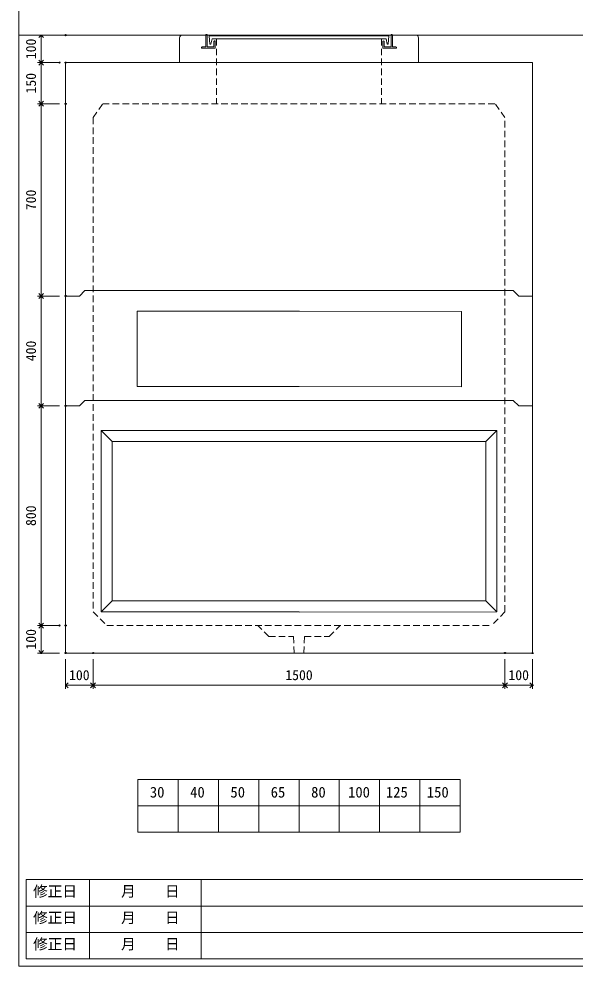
# Model space of a CAD drawing. Units: millimetres, scale not verified. Extents: x -6420 to 6420, y -3026 to 3027.
# Drawn here: x -1740 to 285, y -2673 to 776 of the extents above; entities that cross this region are included whole.
import ezdxf
from ezdxf.enums import TextEntityAlignment as Align

# ---------------------------------------------------------------- set-up
doc = ezdxf.new("R2010")
doc.units = ezdxf.units.MM
doc.header["$LTSCALE"] = 20
doc.header["$PDMODE"] = 32
doc.header["$PDSIZE"] = 4
for name, pattern in [('DASHED1', [1.8, 1.2, -0.6]), ('USER2', [50.8, 31.75, -6.35, 6.35, -6.35]), ('USER5', [3.185, 0.01, -3.175])]:
    doc.linetypes.add(name, pattern=pattern)
doc.layers.add('0-1_Defpoints', color=7, linetype='Continuous')
for name, color, linetype, lineweight in [('0-2_waku', 7, 'Continuous', 18), ('0-3_gaikei', 7, 'Continuous', 18), ('0-4_kakure', 7, 'DASHED1', 5), ('0-5_sunpou', 7, 'Continuous', 5), ('0-8_uchigawa', 6, 'Continuous', 18), ('0-A_futa', 3, 'Continuous', 18), ('0-B_GL', 4, 'Continuous', 18), ('0-D_文字１', 7, 'Continuous', 18), ('1-2_uchigawa2', 6, 'USER2', 18)]:
    doc.layers.add(name, color=color, linetype=linetype, lineweight=lineweight)
doc.styles.add('ＭＳ ゴシック', font='')
doc.styles.get('ＭＳ ゴシック').set_extended_font_data('MS Gothic')

# ---------------------------------------------------------------- blocks, each defined once
blk = doc.blocks.new('A$C13530FD9')
at = {"layer": '0-3_gaikei'}
for p, q in [((0, 0), (0, 90)), ((10, 100), (95, 100)), ((775, 100), (860, 100)), ((870, 0), (870, 90))]:
    blk.add_line(p, q, dxfattribs=at)
for centre, radius, start, end in [((9.42, 90.58), 9.44, 86.47383, 183.52617), ((860.33, 90.33), 9.68, 358.04251, 91.95749), ((860, 90), 10, 0, 10)]:
    blk.add_arc(centre, radius, start, end, dxfattribs=at)
at = {"layer": '0-4_kakure', "linetype": 'USER5', "lineweight": 18}
for p, q in [((135, 0), (135, 86.5)), ((735, 0), (735, 86.5))]:
    blk.add_line(p, q, dxfattribs=at)
at = {"layer": '0-A_futa'}
for p, q in [((95, 100), (95, 57)), ((97, 102), (100, 102)), ((100, 102), (100, 57)), ((107.81, 97.5), (762.14, 97.5)), ((107.81, 97.5), (110.3, 67.5)), ((118.33, 86.5), (114.01, 67.5)), ((118.33, 86.5), (751.67, 86.5)), ((125, 77), (125, 57)), ((127, 79), (128, 79)), ((130, 77), (130, 52)), ((740, 77), (740, 52)), ((743, 79), (742, 79)), ((745, 77), (745, 57)), ((751.67, 86.5), (755.99, 67.5)), ((762.14, 97.5), (759.89, 67.5)), ((770, 102), (773, 102)), ((770, 102), (770, 57)), ((775, 100), (775, 57)), ((80, 55), (80, 54)), ((82, 57), (95, 57)), ((130, 52), (82, 52)), ((100, 57), (125, 57)), ((110.3, 67.5), (114.01, 67.5)), ((740, 52), (788, 52)), ((770, 57), (745, 57)), ((759.89, 67.5), (755.99, 67.5)), ((788, 57), (775, 57)), ((790, 55), (790, 54))]:
    blk.add_line(p, q, dxfattribs=at)
for centre, start, end in [((97, 100), 90, 180), ((127, 77), 90, 180), ((128, 77), 0, 90), ((742, 77), 90, 180), ((743, 77), 0, 90), ((773, 100), 0, 90), ((82, 55), 90, 180), ((82, 54), 180, 270), ((788, 55), 0, 90), ((788, 54), 270, 0)]:
    blk.add_arc(centre, 2, start, end, dxfattribs=at)
blk = doc.blocks.new('_Open90')
at = {"layer": '0-5_sunpou'}
blk.add_line((0, 0), (-1, 0), dxfattribs=at)
blk.add_lwpolyline([(-0.5, 0.5), (0, 0), (-0.5, -0.5)], dxfattribs=at)
blk = doc.blocks.new('D57')
at = {"layer": '0-1_Defpoints'}
for p in [(1013.24, 3316.83), (924.21, 3216.83), (1013.24, 3216.83)]:
    blk.add_point(p, dxfattribs=at)
at = {"layer": '0-5_sunpou'}
for p, q in [((991.24, 3316.83), (911.21, 3316.83)), ((924.21, 3298.83), (924.21, 3234.83)), ((991.24, 3216.83), (911.21, 3216.83))]:
    blk.add_line(p, q, dxfattribs=at)
at = {"layer": '0-5_sunpou', "xscale": 18, "yscale": 18}
for p, rotation in [((924.21, 3316.83), 90), ((924.21, 3216.83), 270)]:
    blk.add_blockref('_Open90', p, dxfattribs=dict(at, rotation=rotation))
at = {"layer": '0-5_sunpou', "style": 'ＭＳ ゴシック'}
blk.add_text('100', height=36.66, rotation=90, dxfattribs=at).set_placement((916.21, 3229.33), align=Align.BOTTOM_LEFT)
blk = doc.blocks.new('D58')
at = {"layer": '0-1_Defpoints'}
for p in [(991.24, 3216.83), (924.21, 3066.83), (1013.24, 3066.83)]:
    blk.add_point(p, dxfattribs=at)
at = {"layer": '0-5_sunpou'}
for p, q in [((969.24, 3216.83), (911.21, 3216.83)), ((924.21, 3198.83), (924.21, 3084.83)), ((991.24, 3066.83), (911.21, 3066.83))]:
    blk.add_line(p, q, dxfattribs=at)
at = {"layer": '0-5_sunpou', "xscale": 18, "yscale": 18}
for p, rotation in [((924.21, 3216.83), 90), ((924.21, 3066.83), 270)]:
    blk.add_blockref('_Open90', p, dxfattribs=dict(at, rotation=rotation))
at = {"layer": '0-5_sunpou', "style": 'ＭＳ ゴシック'}
blk.add_text('150', height=36.66, rotation=90, dxfattribs=at).set_placement((916.21, 3104.33), align=Align.BOTTOM_LEFT)
blk = doc.blocks.new('D59')
at = {"layer": '0-1_Defpoints'}
for p in [(1013.24, 3066.83), (924.21, 2366.83), (1013.24, 2366.83)]:
    blk.add_point(p, dxfattribs=at)
at = {"layer": '0-5_sunpou'}
for p, q in [((991.24, 3066.83), (911.21, 3066.83)), ((924.21, 3048.83), (924.21, 2384.83)), ((991.24, 2366.83), (911.21, 2366.83))]:
    blk.add_line(p, q, dxfattribs=at)
at = {"layer": '0-5_sunpou', "xscale": 18, "yscale": 18}
for p, rotation in [((924.21, 3066.83), 90), ((924.21, 2366.83), 270)]:
    blk.add_blockref('_Open90', p, dxfattribs=dict(at, rotation=rotation))
at = {"layer": '0-5_sunpou', "style": 'ＭＳ ゴシック'}
blk.add_text('700', height=36.66, rotation=90, dxfattribs=at).set_placement((916.21, 2679.33), align=Align.BOTTOM_LEFT)
blk = doc.blocks.new('D60')
at = {"layer": '0-1_Defpoints'}
for p in [(1013.24, 1966.83), (924.21, 1166.83), (1013.24, 1166.83)]:
    blk.add_point(p, dxfattribs=at)
at = {"layer": '0-5_sunpou'}
for p, q in [((991.24, 1966.83), (911.21, 1966.83)), ((924.21, 1948.83), (924.21, 1184.83)), ((991.24, 1166.83), (911.21, 1166.83))]:
    blk.add_line(p, q, dxfattribs=at)
at = {"layer": '0-5_sunpou', "xscale": 18, "yscale": 18}
for p, rotation in [((924.21, 1966.83), 90), ((924.21, 1166.83), 270)]:
    blk.add_blockref('_Open90', p, dxfattribs=dict(at, rotation=rotation))
at = {"layer": '0-5_sunpou', "style": 'ＭＳ ゴシック'}
blk.add_text('800', height=36.66, rotation=90, dxfattribs=at).set_placement((916.21, 1529.33), align=Align.BOTTOM_LEFT)
blk = doc.blocks.new('D61')
at = {"layer": '0-1_Defpoints'}
for p in [(991.24, 1166.83), (924.21, 1066.83), (1013.24, 1066.83)]:
    blk.add_point(p, dxfattribs=at)
at = {"layer": '0-5_sunpou'}
for p, q in [((969.24, 1166.83), (911.21, 1166.83)), ((924.21, 1148.83), (924.21, 1084.83)), ((991.24, 1066.83), (911.21, 1066.83))]:
    blk.add_line(p, q, dxfattribs=at)
at = {"layer": '0-5_sunpou', "xscale": 18, "yscale": 18}
for p, rotation in [((924.21, 1166.83), 90), ((924.21, 1066.83), 270)]:
    blk.add_blockref('_Open90', p, dxfattribs=dict(at, rotation=rotation))
at = {"layer": '0-5_sunpou', "style": 'ＭＳ ゴシック'}
blk.add_text('100', height=36.66, rotation=90, dxfattribs=at).set_placement((916.21, 1079.33), align=Align.BOTTOM_LEFT)
blk = doc.blocks.new('D62')
at = {"layer": '0-1_Defpoints'}
for p in [(1013.24, 1066.83), (1113.24, 1066.83), (1113.24, 949.12)]:
    blk.add_point(p, dxfattribs=at)
at = {"layer": '0-5_sunpou'}
for p, q in [((1013.24, 1044.83), (1013.24, 936.12)), ((1113.24, 1044.83), (1113.24, 936.12)), ((1031.24, 949.12), (1095.24, 949.12))]:
    blk.add_line(p, q, dxfattribs=at)
at = {"layer": '0-5_sunpou', "xscale": 18, "yscale": 18, "rotation": 180}
blk.add_blockref('_Open90', (1013.24, 949.12), dxfattribs=at)
at = {"layer": '0-5_sunpou', "xscale": 18, "yscale": 18}
blk.add_blockref('_Open90', (1113.24, 949.12), dxfattribs=at)
at = {"layer": '0-5_sunpou', "style": 'ＭＳ ゴシック'}
blk.add_text('100', height=36.66, dxfattribs=at).set_placement((1025.74, 957.12), align=Align.BOTTOM_LEFT)
blk = doc.blocks.new('D63')
at = {"layer": '0-1_Defpoints'}
for p in [(1113.24, 1066.83), (2613.24, 1066.83), (2613.24, 949.12)]:
    blk.add_point(p, dxfattribs=at)
at = {"layer": '0-5_sunpou'}
for p, q in [((1113.24, 1044.83), (1113.24, 936.12)), ((2613.24, 1044.83), (2613.24, 936.12)), ((1131.24, 949.12), (2595.24, 949.12))]:
    blk.add_line(p, q, dxfattribs=at)
at = {"layer": '0-5_sunpou', "xscale": 18, "yscale": 18, "rotation": 180}
blk.add_blockref('_Open90', (1113.24, 949.12), dxfattribs=at)
at = {"layer": '0-5_sunpou', "xscale": 18, "yscale": 18}
blk.add_blockref('_Open90', (2613.24, 949.12), dxfattribs=at)
at = {"layer": '0-5_sunpou', "style": 'ＭＳ ゴシック'}
blk.add_text('1500', height=36.66, dxfattribs=at).set_placement((1813.24, 957.12), align=Align.BOTTOM_LEFT)
blk = doc.blocks.new('D64')
at = {"layer": '0-1_Defpoints'}
for p in [(2613.24, 1066.83), (2713.24, 1066.83), (2713.24, 949.12)]:
    blk.add_point(p, dxfattribs=at)
at = {"layer": '0-5_sunpou'}
for p, q in [((2613.24, 1044.83), (2613.24, 936.12)), ((2713.24, 1044.83), (2713.24, 936.12)), ((2631.24, 949.12), (2695.24, 949.12))]:
    blk.add_line(p, q, dxfattribs=at)
at = {"layer": '0-5_sunpou', "xscale": 18, "yscale": 18, "rotation": 180}
blk.add_blockref('_Open90', (2613.24, 949.12), dxfattribs=at)
at = {"layer": '0-5_sunpou', "xscale": 18, "yscale": 18}
blk.add_blockref('_Open90', (2713.24, 949.12), dxfattribs=at)
at = {"layer": '0-5_sunpou', "style": 'ＭＳ ゴシック'}
blk.add_text('100', height=36.66, dxfattribs=at).set_placement((2625.74, 957.12), align=Align.BOTTOM_LEFT)
blk = doc.blocks.new('D53')
at = {"layer": '0-1_Defpoints'}
for p in [(1013.24, 2366.83), (924.21, 1966.83), (1013.24, 1966.83)]:
    blk.add_point(p, dxfattribs=at)
at = {"layer": '0-5_sunpou'}
for p, q in [((991.24, 2366.83), (911.21, 2366.83)), ((924.21, 2348.83), (924.21, 1984.83)), ((991.24, 1966.83), (911.21, 1966.83))]:
    blk.add_line(p, q, dxfattribs=at)
at = {"layer": '0-5_sunpou', "xscale": 18, "yscale": 18}
for p, rotation in [((924.21, 2366.83), 90), ((924.21, 1966.83), 270)]:
    blk.add_blockref('_Open90', p, dxfattribs=dict(at, rotation=rotation))
at = {"layer": '0-5_sunpou', "style": 'ＭＳ ゴシック'}
blk.add_text('400', height=36.66, rotation=90, dxfattribs=at).set_placement((916.21, 2129.33), align=Align.BOTTOM_LEFT)

msp = doc.modelspace()

# ---------------------------------------------------------------- linework, layer by layer
at = {"layer": '0-2_waku'}
for p, q in [((-1740, 3026.61), (-1740, -2673.39)), ((-1306.67, -1994.39), (-1306.67, -2186.39)), ((-1306.67, -1994.39), (-1306.67, -2186.39)), ((-1306.67, -1994.39), (-1306.67, -2186.39)), ((-1306.67, -1994.39), (-1306.67, -2186.39)), ((-1306.67, -1994.39), (-133.33, -1994.39)), ((-1160, -1994.39), (-1160, -2186.39)), ((-1013.33, -1994.39), (-1013.33, -2186.39)), ((-1013.33, -1994.39), (-1013.33, -2186.39)), ((-866.67, -1994.39), (-866.67, -2186.39)), ((-720, -1994.39), (-720, -2186.39)), ((-573.33, -1994.39), (-573.33, -2186.39)), ((-426.67, -1994.39), (-426.67, -2186.39)), ((-280, -1994.39), (-280, -2186.39)), ((-133.33, -1994.39), (-133.33, -2186.39)), ((-1306.67, -2090.39), (-133.33, -2090.39)), ((-1306.67, -2186.39), (-133.33, -2186.39)), ((-1306.67, -2186.39), (-133.33, -2186.39)), ((-1713.33, -2358.72), (-1713.33, -2646.72)), ((-1713.33, -2358.72), (-1713.33, -2646.72)), ((-1713.33, -2358.72), (-1713.33, -2646.72)), ((-1713.33, -2358.72), (-1713.33, -2646.72)), ((-1713.33, -2358.72), (-1713.33, -2646.72)), ((-1713.33, -2358.72), (990.67, -2358.72)), ((-1483.33, -2358.72), (-1483.33, -2646.72)), ((-1076.67, -2358.72), (-1076.67, -2646.72)), ((-1076.67, -2358.72), (-1076.67, -2646.72)), ((-1713.33, -2454.72), (990.67, -2454.72)), ((-1713.33, -2550.72), (606.67, -2550.72)), ((-1713.33, -2646.72), (990.67, -2646.72)), ((-1740, -2673.39), (6420, -2673.39))]:
    msp.add_line(p, q, dxfattribs=at)
at = {"layer": '0-3_gaikei'}
for p, q in [((-1570, 616.61), (130, 616.61)), ((-1570, 616.61), (-1570, -1533.39)), ((130, 616.61), (130, -1533.39)), ((-1570, -233.39), (-1520, -233.39)), ((-1570, -233.39), (-1520, -233.39)), ((-1570, -233.39), (-1520, -233.39)), ((-1570, -233.39), (-1520, -233.39)), ((-1500, -213.39), (-1520, -233.39)), ((-1500, -213.39), (60, -213.39)), ((60, -213.39), (80, -233.39)), ((80, -233.39), (130, -233.39)), ((-1500, -613.39), (-1520, -633.39)), ((-1500, -613.39), (60, -613.39)), ((60, -613.39), (80, -633.39)), ((-1570, -633.39), (-1520, -633.39)), ((80, -633.39), (130, -633.39)), ((-1570, -1533.39), (130, -1533.39))]:
    msp.add_line(p, q, dxfattribs=at)
at = {"layer": '0-4_kakure'}
for p, q in [((-1020, 703.11), (-1020, 466.61)), ((-420, 703.11), (-420, 466.61)), ((-1470, 416.61), (-1435, 466.61)), ((-1435, 466.61), (-5, 466.61)), ((30, 416.61), (-5, 466.61)), ((-1470, 416.61), (-1470, -1383.39)), ((30, -1383.39), (30, 416.61)), ((-1470, -1383.39), (-1420, -1433.39)), ((30, -1383.39), (-20, -1433.39)), ((-1420, -1433.39), (-20, -1433.39)), ((-830, -1473.39), (-870, -1433.39)), ((-830, -1473.39), (-740, -1473.39)), ((-740, -1473.39), (-737.5, -1533.39)), ((-700, -1473.39), (-702.5, -1533.39))]:
    msp.add_line(p, q, dxfattribs=at)
msp.add_lwpolyline([(-700, -1473.39), (-610, -1473.39), (-570, -1433.39)], dxfattribs=at)
at = {"layer": '0-8_uchigawa'}
for p, q in [((-1440, -723.39), (-720, -723.39)), ((-1440, -723.39), (-1440, -1383.39)), ((-1400, -763.39), (-1440, -723.39)), ((0, -723.39), (-720, -723.39)), ((-40, -763.39), (0, -723.39)), ((0, -723.39), (0, -1383.39)), ((0, -723.39), (0, -1383.39)), ((-1400, -763.39), (-1400, -1343.39)), ((-1400, -763.39), (-720, -763.39)), ((-1400, -763.39), (-720, -763.39)), ((-40, -763.39), (-720, -763.39)), ((-40, -763.39), (-40, -1343.39)), ((-1400, -1343.39), (-1440, -1383.39)), ((-1400, -1343.39), (-720, -1343.39)), ((-1440, -1383.39), (-720, -1383.39)), ((-719.31, -1384.08), (0, -1383.39))]:
    msp.add_line(p, q, dxfattribs=at)
msp.add_lwpolyline([(-720, -1343.39), (-40, -1343.39), (0, -1383.39)], dxfattribs=at)
at = {"layer": '0-B_GL'}
msp.add_line((-1740, 716.61), (6420, 716.61), dxfattribs=at)
at = {"layer": '1-2_uchigawa2'}
for p, q in [((-1310, -288.39), (-720, -288.39)), ((-1310, -288.39), (-1310, -563.39)), ((-128.45, -289.26), (-718.45, -288.39)), ((-128.45, -289.26), (-128.85, -564.26)), ((-1310, -563.39), (-719.47, -563.39)), ((-128.85, -564.26), (-719.39, -563.39))]:
    msp.add_line(p, q, dxfattribs=at)

# ---------------------------------------------------------------- block references
at = {"layer": '0-4_kakure'}
msp.add_blockref('A$C13530FD9', (-1155, 616.61), dxfattribs=at)
at = {"layer": '0-5_sunpou'}
for name in ['D57', 'D58', 'D59', 'D53', 'D60', 'D61', 'D62', 'D63', 'D64']:
    msp.add_blockref(name, (-2583.24, -2600.22), dxfattribs=at)

# ---------------------------------------------------------------- texts
at = {"layer": '0-D_文字１', "style": 'ＭＳ ゴシック'}
for s, p in [('30', (-1263.27, -2071.48)), ('40', (-1116.6, -2071.48)), ('50', (-969.93, -2071.48)), ('65', (-823.27, -2071.48)), ('80', (-676.06, -2071.48)), ('100', (-541.56, -2071.48)), ('125', (-403.71, -2071.48)), ('150', (-254.69, -2071.48)), ('修正日', (-1688.47, -2432.45)), ('\u3000\u3000月\u3000\u3000日', (-1474.93, -2432.45)), ('修正日', (-1688.47, -2528.45)), ('\u3000\u3000月\u3000\u3000日', (-1474.93, -2528.45)), ('修正日', (-1688.47, -2624.45)), ('\u3000\u3000月\u3000\u3000日', (-1474.93, -2624.45))]:
    msp.add_text(s, height=39.1, dxfattribs=at).set_placement(p, align=Align.BOTTOM_LEFT)

doc.saveas('drawing.dxf')
